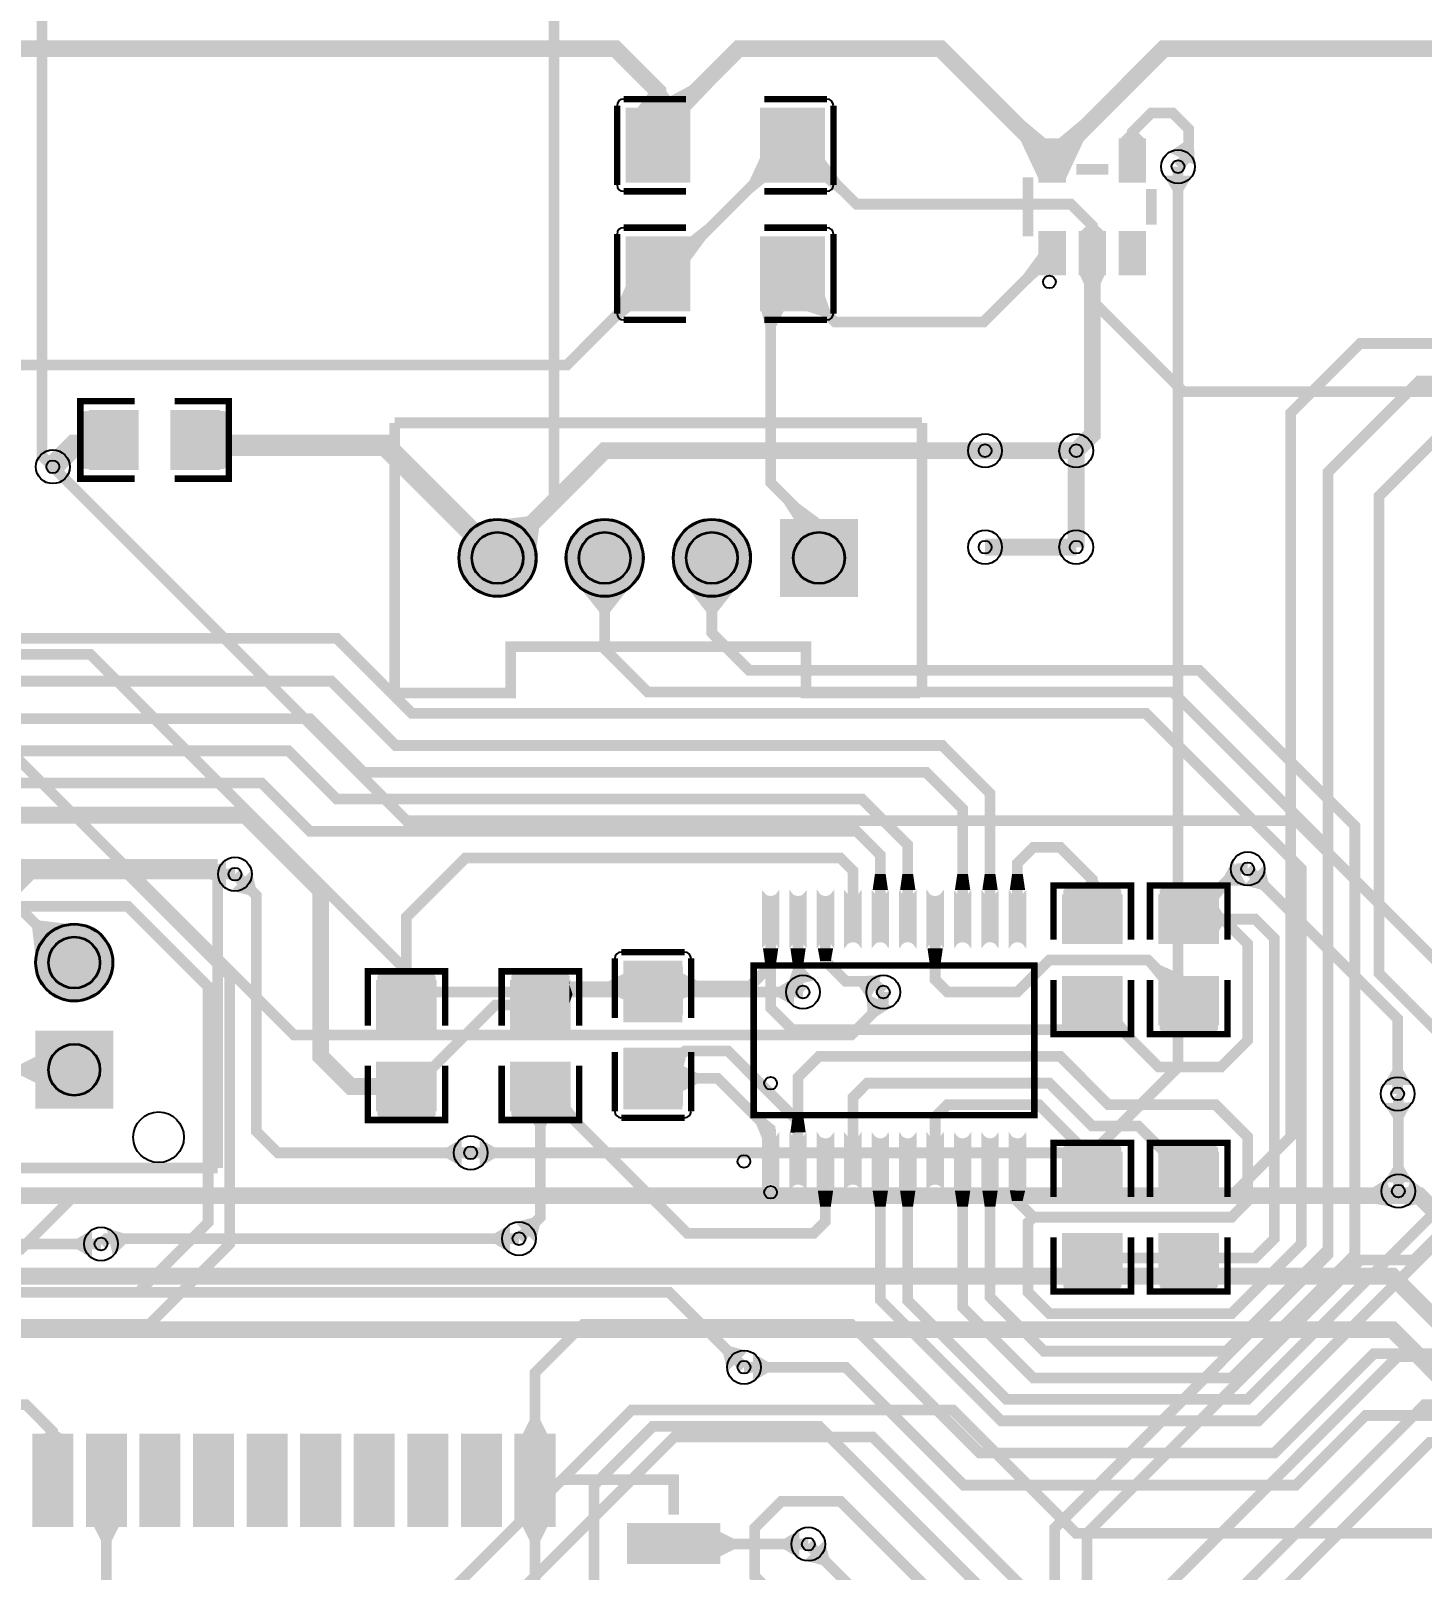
# Model space of a CAD drawing. Header units: millimetres. Extents: x -75 to 77, y -152 to 16.
# Drawn here: x 18.27 to 51.25, y -72.37 to -35.9 of the extents above; entities that cross this region are included whole.
import ezdxf

# ---------------------------------------------------------------- set-up
doc = ezdxf.new("R2010")
doc.units = ezdxf.units.MM
for name, color, linetype, true_color in [('BottomLayer', 7, 'Continuous', 0x0000ff), ('BottomSolderMaskLayer', 7, 'Continuous', 0xaa00ff), ('Document', 7, 'Continuous', 0xffffff), ('Hole', 7, 'Continuous', 0x222222), ('Inner1', 7, 'Continuous', 0x999966), ('Inner2', 7, 'Continuous', 0x008000), ('Multi-Layer', 7, 'Continuous', 0xc0c0c0), ('TopLayer', 7, 'Continuous', 0xff0000), ('TopPasteMaskLayer', 7, 'Continuous', 0x808080), ('TopSilkLayer', 7, 'Continuous', 0xffcc00), ('TopSolderMaskLayer', 7, 'Continuous', 0x800080)]:
    doc.layers.add(name, color=color, linetype=linetype, true_color=true_color)

msp = doc.modelspace()

# ---------------------------------------------------------------- hatches: boundary and pattern name
at = {"layer": 'BottomSolderMaskLayer'}
for points in [[(28.412, -48.387, 1), (30.262, -48.387, 1)], [(30.952, -48.387, 1), (32.802, -48.387, 1)], [(33.492, -48.387, 1), (35.342, -48.387, 1)], [(36.032, -47.462), (37.882, -47.462), (37.882, -49.312), (36.032, -49.312)], [(18.379, -57.976, 1), (20.229, -57.976, 1)], [(18.379, -61.441), (18.379, -59.59), (20.229, -59.59), (20.229, -61.441)]]:
    msp.add_hatch(color=256, dxfattribs=at).paths.add_polyline_path(points)
at = {"layer": 'Inner1'}
for points in [[(45.806, -39.327), (45.126, -39.327), (45.339, -39.687), (45.593, -39.687)], [(22.903, -56.22), (22.903, -55.54), (22.543, -55.753), (22.543, -56.007)], [(28.913, -62.824), (28.913, -62.144), (29.273, -62.357), (29.273, -62.611)], [(29.634, -64.856), (29.634, -64.176), (29.274, -64.389), (29.274, -64.643)], [(20.22, -64.928), (20.069, -64.265), (20.466, -64.389), (20.524, -64.643)], [(34.79, -67.656), (35.27, -67.175), (34.865, -67.071), (34.686, -67.25)]]:
    msp.add_hatch(color=256, dxfattribs=at).paths.add_polyline_path(points)
at = {"layer": 'Inner2'}
for points in [[(30.213, -48.593), (29.131, -47.511), (30.155, -47.389), (30.335, -47.569)], [(47.026, -56.143), (47.507, -55.662), (47.61, -56.067), (47.431, -56.246)], [(19.51, -57.099), (18.428, -58.181), (18.306, -57.157), (18.486, -56.978)], [(36.365, -59.014), (36.365, -58.334), (36.005, -58.547), (36.005, -58.801)], [(38.69, -59.015), (38.083, -58.71), (38.105, -59.124), (38.345, -59.244)], [(51.013, -60.876), (50.333, -60.876), (50.546, -60.516), (50.8, -60.516)], [(51.019, -61.288), (50.339, -61.308), (50.563, -61.661), (50.817, -61.654)], [(50.549, -63.764), (50.417, -63.097), (50.09, -63.3), (50.169, -63.7)], [(51.03, -63.179), (50.35, -63.179), (50.563, -62.819), (50.817, -62.819)], [(50.97, -63.104), (50.821, -63.768), (51.136, -63.7), (51.226, -63.3)], [(36.612, -72.145), (37.092, -71.664), (37.196, -72.069), (37.017, -72.249)]]:
    msp.add_hatch(color=256, dxfattribs=at).paths.add_polyline_path(points)
at = {"layer": 'Multi-Layer'}
for points in [[(28.437, -48.387, 1), (30.237, -48.387, 1)], [(30.977, -48.387, 1), (32.777, -48.387, 1)], [(33.517, -48.387, 1), (35.317, -48.387, 1)], [(36.057, -47.487), (37.857, -47.487), (37.857, -49.287), (36.057, -49.287)], [(18.404, -57.976, 1), (20.204, -57.976, 1)], [(18.404, -61.416), (18.404, -59.616), (20.204, -59.616), (20.204, -61.416)]]:
    msp.add_hatch(color=256, dxfattribs=at).paths.add_polyline_path(points)
at = {"layer": 'TopLayer'}
for points in [[(32.886, -37.744), (33.885, -37.797), (34.432, -37.225), (33.895, -37.197)], [(33.642, -37.744), (32.642, -37.744), (32.942, -37.333), (33.342, -37.333)], [(33.885, -39.472), (33.885, -37.744), (32.4, -37.744), (32.4, -39.472)], [(35.585, -39.472), (35.585, -37.744), (37.07, -37.744), (37.07, -39.472)], [(42.184, -39.454), (42.353, -38.469), (41.821, -38.023), (41.738, -38.505)], [(42.615, -38.469), (42.784, -39.454), (43.23, -38.505), (43.147, -38.023)], [(44.084, -38.469), (44.684, -38.469), (44.511, -38.293), (44.257, -38.293)], [(42.184, -38.469), (42.784, -38.469), (42.784, -39.469), (42.184, -39.469)], [(44.084, -38.469), (44.684, -38.469), (44.684, -39.469), (44.084, -39.469)], [(45.255, -38.776), (45.864, -39.079), (45.847, -38.668), (45.593, -38.542)], [(35.705, -39.472), (35.585, -38.849), (35.312, -39.444), (35.37, -39.745)], [(37.07, -38.911), (37.07, -39.472), (37.451, -39.789), (37.451, -39.43)], [(33.885, -42.52), (33.885, -40.792), (32.4, -40.792), (32.4, -42.52)], [(33.885, -41.368), (33.885, -40.792), (34.266, -40.49), (34.266, -40.849)], [(35.585, -42.52), (35.585, -40.792), (37.07, -40.792), (37.07, -42.52)], [(42.184, -40.669), (42.784, -40.669), (42.784, -41.669), (42.184, -41.669)], [(43.134, -40.669), (43.734, -40.669), (43.561, -40.513), (43.307, -40.513)], [(43.134, -40.669), (43.734, -40.669), (43.734, -41.669), (43.134, -41.669)], [(44.084, -40.669), (44.684, -40.669), (44.684, -41.669), (44.084, -41.669)], [(42.184, -41.669), (42.184, -41.151), (41.803, -41.67), (41.803, -42.029)], [(32.52, -42.52), (32.4, -41.897), (32.126, -42.492), (32.184, -42.793)], [(43.734, -41.669), (43.134, -41.669), (43.307, -42.05), (43.561, -42.05)], [(37.07, -42.098), (36.595, -42.52), (37.015, -42.656), (37.206, -42.487)], [(36.132, -42.52), (35.585, -42.52), (35.687, -42.901), (35.941, -42.901)], [(20.809, -44.905), (20.809, -46.282), (19.677, -46.282), (19.677, -44.905)], [(21.609, -44.905), (21.609, -46.282), (22.742, -46.282), (22.742, -44.905)], [(36.375, -47.487), (37.01, -47.487), (36.491, -47.106), (36.131, -47.106)], [(32.642, -48.861), (31.112, -48.861), (31.75, -49.671), (32.004, -49.671)], [(35.182, -48.861), (33.652, -48.861), (34.29, -49.671), (34.544, -49.671)], [(23.023, -56.27), (23.503, -55.789), (23.607, -56.194), (23.428, -56.373)], [(47.107, -56.153), (46.763, -55.566), (46.558, -55.928), (46.691, -56.155)], [(38.592, -56.257), (38.228, -56.257), (38.283, -55.876), (38.537, -55.876)], [(39.242, -56.257), (38.878, -56.257), (38.933, -55.876), (39.187, -55.876)], [(40.542, -56.257), (40.178, -56.257), (40.234, -55.876), (40.488, -55.876)], [(41.192, -56.257), (40.828, -56.257), (40.884, -55.876), (41.138, -55.876)], [(41.842, -56.257), (41.478, -56.257), (41.533, -55.876), (41.787, -55.876)], [(43.117, -56.38), (43.752, -56.38), (43.561, -56.007), (43.307, -56.007)], [(45.785, -56.38), (46.409, -56.498), (46.683, -56.163), (46.381, -56.105)], [(35.992, -56.257, -0.785398), (35.628, -56.257), (35.628, -57.635, -0.785398), (35.992, -57.635)], [(36.642, -56.257, -0.785398), (36.278, -56.257), (36.278, -57.635, -0.785398), (36.642, -57.635)], [(37.292, -56.257, -0.785398), (36.928, -56.257), (36.928, -57.635, -0.785398), (37.292, -57.635)], [(37.942, -56.257, -0.785398), (37.578, -56.257), (37.578, -57.635, -0.785398), (37.942, -57.635)], [(38.592, -56.257, -0.785398), (38.228, -56.257), (38.228, -57.635, -0.785398), (38.592, -57.635)], [(39.242, -56.257, -0.785398), (38.878, -56.257), (38.878, -57.635, -0.785398), (39.242, -57.635)], [(39.892, -56.257, -0.785398), (39.528, -56.257), (39.528, -57.635, -0.785398), (39.892, -57.635)], [(40.542, -56.257, -0.785398), (40.178, -56.257), (40.178, -57.635, -0.785398), (40.542, -57.635)], [(41.192, -56.257, -0.785398), (40.828, -56.257), (40.828, -57.635, -0.785398), (41.192, -57.635)], [(41.842, -56.257, -0.785398), (41.478, -56.257), (41.478, -57.635, -0.785398), (41.842, -57.635)], [(42.746, -57.512), (44.123, -57.512), (44.123, -56.38), (42.746, -56.38)], [(46.409, -57.512), (45.032, -57.512), (45.032, -56.38), (46.409, -56.38)], [(46.409, -57.264), (46.409, -56.629), (46.533, -56.82), (46.533, -57.074)], [(32.345, -59.365), (33.695, -59.365), (33.695, -57.955), (32.345, -57.955)], [(35.992, -57.636), (35.628, -57.635), (35.682, -58.016), (35.936, -58.016)], [(35.992, -57.636), (35.628, -57.635), (35.682, -58.016), (35.936, -58.016)], [(36.642, -57.635), (36.278, -57.635), (36.333, -58.016), (36.587, -58.016)], [(37.292, -57.635), (36.928, -57.635), (36.983, -57.938), (37.237, -57.938)], [(39.892, -57.635), (39.528, -57.635), (39.583, -58.016), (39.837, -58.016)], [(32.345, -58.23), (32.345, -58.865), (31.964, -58.674), (31.964, -58.42)], [(33.695, -58.852), (33.695, -58.217), (34.076, -58.407), (34.076, -58.661)], [(36.866, -58.399), (36.2, -58.537), (36.333, -58.142), (36.587, -58.089)], [(38.444, -58.276), (38.141, -58.885), (37.907, -58.547), (38.033, -58.293)], [(42.746, -58.312), (44.123, -58.312), (44.123, -59.445), (42.746, -59.445)], [(45.032, -58.431), (45.655, -58.312), (45.059, -58.038), (44.757, -58.095)], [(46.409, -58.312), (45.032, -58.312), (45.032, -59.445), (46.409, -59.445)], [(26.49, -59.544), (27.867, -59.544), (27.867, -58.412), (26.49, -58.412)], [(31.042, -59.544), (29.665, -59.544), (29.665, -58.412), (31.042, -58.412)], [(31.042, -58.412), (31.042, -58.506), (31.025, -58.457), (31.042, -58.412)], [(31.115, -58.727), (31.042, -58.938), (31.042, -58.506), (31.115, -58.727)], [(42.746, -59.445), (43.362, -59.445), (43.106, -59.563), (42.836, -59.473)], [(44.123, -59.323), (43.499, -59.445), (44.094, -59.717), (44.395, -59.659)], [(32.345, -60.015), (33.695, -60.015), (33.695, -61.425), (32.345, -61.425)], [(33.623, -60.015), (33.695, -60.646), (33.8, -60.232), (33.692, -59.981)], [(18.404, -60.833), (18.404, -60.198), (18.023, -60.389), (18.023, -60.643)], [(26.49, -60.344), (27.867, -60.344), (27.867, -61.477), (26.49, -61.477)], [(31.042, -60.344), (29.665, -60.344), (29.665, -61.477), (31.042, -61.477)], [(33.695, -60.403), (33.695, -61.038), (34.076, -60.847), (34.076, -60.593)], [(30.036, -61.477), (30.671, -61.477), (30.48, -61.858), (30.226, -61.858)], [(31.042, -61.358), (30.418, -61.477), (31.014, -61.751), (31.316, -61.693)], [(35.628, -62.194), (35.934, -61.866), (35.645, -61.628), (35.469, -61.81)], [(36.642, -61.999), (36.278, -61.999), (36.332, -61.618), (36.586, -61.618)], [(35.992, -61.999, -0.785398), (35.628, -61.999), (35.628, -63.377, -0.785398), (35.992, -63.377)], [(36.642, -61.992), (36.278, -62.006), (36.322, -61.727), (36.576, -61.717)], [(36.642, -61.999, -0.785398), (36.278, -61.999), (36.278, -63.377, -0.785398), (36.642, -63.377)], [(37.292, -61.999, -0.785398), (36.928, -61.999), (36.928, -63.377, -0.785398), (37.292, -63.377)], [(37.942, -61.999, -0.785398), (37.578, -61.999), (37.578, -63.377, -0.785398), (37.942, -63.377)], [(38.592, -61.999, -0.785398), (38.228, -61.999), (38.228, -63.377, -0.785398), (38.592, -63.377)], [(39.242, -61.999, -0.785398), (38.878, -61.999), (38.878, -63.377, -0.785398), (39.242, -63.377)], [(39.892, -61.999, -0.785398), (39.528, -61.999), (39.528, -63.377, -0.785398), (39.892, -63.377)], [(40.542, -61.999, -0.785398), (40.178, -61.999), (40.178, -63.377, -0.785398), (40.542, -63.377)], [(41.192, -61.999, -0.785398), (40.828, -61.999), (40.828, -63.377, -0.785398), (41.192, -63.377)], [(41.842, -61.999, -0.785398), (41.478, -61.999), (41.478, -63.377, -0.785398), (41.842, -63.377)], [(28.491, -62.824), (28.491, -62.144), (28.131, -62.357), (28.131, -62.611)], [(44.123, -63.608), (42.746, -63.608), (42.746, -62.476), (44.123, -62.476)], [(46.409, -63.608), (45.032, -63.608), (45.032, -62.476), (46.409, -62.476)], [(37.292, -63.377), (36.928, -63.377), (36.983, -63.758), (37.237, -63.758)], [(38.592, -63.377), (38.228, -63.377), (38.283, -63.758), (38.537, -63.758)], [(39.242, -63.377), (38.878, -63.377), (38.933, -63.758), (39.187, -63.758)], [(40.542, -63.377), (40.178, -63.377), (40.234, -63.758), (40.488, -63.758)], [(41.192, -63.377), (40.828, -63.377), (40.884, -63.758), (41.138, -63.758)], [(41.842, -63.38), (41.478, -63.374), (41.529, -63.625), (41.783, -63.629)], [(29.754, -64.127), (30.234, -64.608), (30.338, -64.202), (30.159, -64.023)], [(19.728, -64.983), (19.728, -64.303), (19.368, -64.516), (19.368, -64.77)], [(44.123, -64.408), (42.746, -64.408), (42.746, -65.541), (44.123, -65.541)], [(46.409, -64.408), (45.032, -64.408), (45.032, -65.541), (46.409, -65.541)], [(35.39, -67.904), (35.39, -67.224), (35.75, -67.437), (35.75, -67.691)], [(29.909, -69.196), (30.544, -69.196), (30.353, -68.815), (30.099, -68.815)], [(18.321, -71.296), (18.321, -69.196), (19.271, -69.196), (19.271, -71.296)], [(18.479, -69.196), (19.114, -69.196), (18.923, -69.088), (18.669, -69.088)], [(19.591, -71.296), (19.591, -69.196), (20.541, -69.196), (20.541, -71.296)], [(20.861, -71.296), (20.861, -69.196), (21.811, -69.196), (21.811, -71.296)], [(22.131, -71.296), (22.131, -69.196), (23.081, -69.196), (23.081, -71.296)], [(23.401, -71.296), (23.401, -69.196), (24.351, -69.196), (24.351, -71.296)], [(24.671, -71.296), (24.671, -69.196), (25.621, -69.196), (25.621, -71.296)], [(25.941, -71.296), (25.941, -69.196), (26.891, -69.196), (26.891, -71.296)], [(27.211, -71.296), (27.211, -69.196), (28.161, -69.196), (28.161, -71.296)], [(28.481, -71.296), (28.481, -69.196), (29.431, -69.196), (29.431, -71.296)], [(29.751, -71.296), (29.751, -69.196), (30.701, -69.196), (30.701, -71.296)], [(20.384, -71.296), (19.749, -71.296), (19.939, -71.677), (20.193, -71.677)], [(30.544, -71.296), (29.909, -71.296), (30.099, -71.677), (30.353, -71.677)], [(32.461, -72.216), (32.461, -71.266), (34.561, -71.266), (34.561, -72.216)], [(34.561, -71.438), (34.561, -72.073), (34.942, -71.882), (34.942, -71.628)], [(36.492, -72.095), (36.492, -71.415), (36.132, -71.628), (36.132, -71.882)]]:
    msp.add_hatch(color=256, dxfattribs=at).paths.add_polyline_path(points)
at = {"layer": 'TopPasteMaskLayer'}
for points in [[(33.885, -39.372), (33.885, -39.002), (33.785, -38.902), (33.48, -38.902), (33.38, -38.802), (33.38, -38.414), (33.48, -38.314), (33.785, -38.314), (33.885, -38.214), (33.885, -37.844), (33.785, -37.744), (32.5, -37.744), (32.4, -37.844), (32.4, -39.372), (32.5, -39.472), (33.785, -39.472)], [(35.585, -39.372), (35.585, -39.002), (35.685, -38.902), (35.989, -38.902), (36.089, -38.802), (36.089, -38.414), (35.989, -38.314), (35.685, -38.314), (35.585, -38.214), (35.585, -37.844), (35.685, -37.744), (36.97, -37.744), (37.07, -37.844), (37.07, -39.372), (36.97, -39.472), (35.685, -39.472)], [(42.184, -38.469), (42.784, -38.469), (42.784, -39.469), (42.184, -39.469)], [(44.084, -38.469), (44.684, -38.469), (44.684, -39.469), (44.084, -39.469)], [(33.885, -42.42), (33.885, -42.05), (33.785, -41.95), (33.48, -41.95), (33.38, -41.85), (33.38, -41.462), (33.48, -41.362), (33.785, -41.362), (33.885, -41.262), (33.885, -40.892), (33.785, -40.792), (32.5, -40.792), (32.4, -40.892), (32.4, -42.42), (32.5, -42.52), (33.785, -42.52)], [(35.585, -42.42), (35.585, -42.05), (35.685, -41.95), (35.989, -41.95), (36.089, -41.85), (36.089, -41.462), (35.989, -41.362), (35.685, -41.362), (35.585, -41.262), (35.585, -40.892), (35.685, -40.792), (36.97, -40.792), (37.07, -40.892), (37.07, -42.42), (36.97, -42.52), (35.685, -42.52)], [(42.184, -40.669), (42.784, -40.669), (42.784, -41.669), (42.184, -41.669)], [(43.134, -40.669), (43.734, -40.669), (43.734, -41.669), (43.134, -41.669)], [(44.084, -40.669), (44.684, -40.669), (44.684, -41.669), (44.084, -41.669)], [(20.759, -44.953), (20.759, -45.373), (20.314, -45.373), (20.314, -45.823), (20.754, -45.823), (20.759, -46.233), (20.709, -46.283), (19.559, -46.283), (19.509, -46.233), (19.509, -44.953), (19.559, -44.903), (20.709, -44.903)], [(22.909, -44.953), (22.909, -46.233), (22.859, -46.283), (21.709, -46.283), (21.659, -46.233), (21.654, -45.823), (22.104, -45.823), (22.104, -45.373), (21.664, -45.373), (21.659, -44.953), (21.709, -44.903), (22.859, -44.903)], [(35.992, -56.257, -0.785398), (35.628, -56.257), (35.628, -57.635, -0.785398), (35.992, -57.635)], [(36.642, -56.257, -0.785398), (36.278, -56.257), (36.278, -57.635, -0.785398), (36.642, -57.635)], [(37.292, -56.257, -0.785398), (36.928, -56.257), (36.928, -57.635, -0.785398), (37.292, -57.635)], [(37.942, -56.257, -0.785398), (37.578, -56.257), (37.578, -57.635, -0.785398), (37.942, -57.635)], [(38.592, -56.257, -0.785398), (38.228, -56.257), (38.228, -57.635, -0.785398), (38.592, -57.635)], [(39.242, -56.257, -0.785398), (38.878, -56.257), (38.878, -57.635, -0.785398), (39.242, -57.635)], [(39.892, -56.257, -0.785398), (39.528, -56.257), (39.528, -57.635, -0.785398), (39.892, -57.635)], [(40.542, -56.257, -0.785398), (40.178, -56.257), (40.178, -57.635, -0.785398), (40.542, -57.635)], [(41.192, -56.257, -0.785398), (40.828, -56.257), (40.828, -57.635, -0.785398), (41.192, -57.635)], [(41.842, -56.257, -0.785398), (41.478, -56.257), (41.478, -57.635, -0.785398), (41.842, -57.635)], [(42.794, -56.212), (44.074, -56.212), (44.124, -56.262), (44.124, -57.412), (44.074, -57.462), (43.664, -57.467), (43.664, -57.017), (43.214, -57.017), (43.214, -57.457), (42.794, -57.462), (42.744, -57.412), (42.744, -56.262)], [(46.36, -57.462), (45.94, -57.462), (45.94, -57.017), (45.49, -57.017), (45.49, -57.457), (45.08, -57.462), (45.03, -57.412), (45.03, -56.262), (45.08, -56.212), (46.36, -56.212), (46.41, -56.262), (46.41, -57.412)], [(26.538, -58.244), (27.818, -58.244), (27.868, -58.294), (27.868, -59.444), (27.818, -59.494), (27.408, -59.499), (27.408, -59.049), (26.958, -59.049), (26.958, -59.489), (26.538, -59.494), (26.488, -59.444), (26.488, -58.294)], [(30.993, -59.494), (30.573, -59.494), (30.573, -59.049), (30.123, -59.049), (30.123, -59.489), (29.713, -59.494), (29.663, -59.444), (29.663, -58.294), (29.713, -58.244), (30.993, -58.244), (31.043, -58.294), (31.043, -59.444)], [(32.4, -58.015), (33.68, -58.015), (33.73, -58.065), (33.73, -59.215), (33.68, -59.265), (33.27, -59.27), (33.27, -58.82), (32.82, -58.82), (32.82, -59.26), (32.4, -59.265), (32.35, -59.215), (32.35, -58.065)], [(46.36, -59.612), (45.08, -59.612), (45.03, -59.562), (45.03, -58.412), (45.08, -58.362), (45.49, -58.357), (45.49, -58.807), (45.94, -58.807), (45.94, -58.367), (46.36, -58.362), (46.41, -58.412), (46.41, -59.562)], [(42.794, -58.362), (43.214, -58.362), (43.214, -58.807), (43.664, -58.807), (43.664, -58.367), (44.074, -58.362), (44.124, -58.412), (44.124, -59.562), (44.074, -59.612), (42.794, -59.612), (42.744, -59.562), (42.744, -58.412)], [(32.4, -60.165), (32.82, -60.165), (32.82, -60.61), (33.27, -60.61), (33.27, -60.17), (33.68, -60.165), (33.73, -60.215), (33.73, -61.365), (33.68, -61.415), (32.4, -61.415), (32.35, -61.365), (32.35, -60.215)], [(26.538, -60.394), (26.958, -60.394), (26.958, -60.839), (27.408, -60.839), (27.408, -60.399), (27.818, -60.394), (27.868, -60.444), (27.868, -61.594), (27.818, -61.644), (26.538, -61.644), (26.488, -61.594), (26.488, -60.444)], [(30.993, -61.644), (29.713, -61.644), (29.663, -61.594), (29.663, -60.444), (29.713, -60.394), (30.123, -60.389), (30.123, -60.839), (30.573, -60.839), (30.573, -60.399), (30.993, -60.394), (31.043, -60.444), (31.043, -61.594)], [(35.992, -61.999, -0.785398), (35.628, -61.999), (35.628, -63.377, -0.785398), (35.992, -63.377)], [(36.642, -61.999, -0.785398), (36.278, -61.999), (36.278, -63.377, -0.785398), (36.642, -63.377)], [(37.292, -61.999, -0.785398), (36.928, -61.999), (36.928, -63.377, -0.785398), (37.292, -63.377)], [(37.942, -61.999, -0.785398), (37.578, -61.999), (37.578, -63.377, -0.785398), (37.942, -63.377)], [(38.592, -61.999, -0.785398), (38.228, -61.999), (38.228, -63.377, -0.785398), (38.592, -63.377)], [(39.242, -61.999, -0.785398), (38.878, -61.999), (38.878, -63.377, -0.785398), (39.242, -63.377)], [(39.892, -61.999, -0.785398), (39.528, -61.999), (39.528, -63.377, -0.785398), (39.892, -63.377)], [(40.542, -61.999, -0.785398), (40.178, -61.999), (40.178, -63.377, -0.785398), (40.542, -63.377)], [(41.192, -61.999, -0.785398), (40.828, -61.999), (40.828, -63.377, -0.785398), (41.192, -63.377)], [(41.842, -61.999, -0.785398), (41.478, -61.999), (41.478, -63.377, -0.785398), (41.842, -63.377)], [(44.074, -63.558), (43.654, -63.558), (43.654, -63.113), (43.204, -63.113), (43.204, -63.553), (42.794, -63.558), (42.744, -63.508), (42.744, -62.358), (42.794, -62.308), (44.074, -62.308), (44.124, -62.358), (44.124, -63.508)], [(46.36, -63.558), (45.94, -63.558), (45.94, -63.113), (45.49, -63.113), (45.49, -63.553), (45.08, -63.558), (45.03, -63.508), (45.03, -62.358), (45.08, -62.308), (46.36, -62.308), (46.41, -62.358), (46.41, -63.508)], [(44.074, -65.708), (42.794, -65.708), (42.744, -65.658), (42.744, -64.508), (42.794, -64.458), (43.204, -64.453), (43.204, -64.903), (43.654, -64.903), (43.654, -64.463), (44.074, -64.458), (44.124, -64.508), (44.124, -65.658)], [(46.36, -65.708), (45.08, -65.708), (45.03, -65.658), (45.03, -64.508), (45.08, -64.458), (45.49, -64.453), (45.49, -64.903), (45.94, -64.903), (45.94, -64.463), (46.36, -64.458), (46.41, -64.508), (46.41, -65.658)], [(18.321, -71.296), (18.321, -69.196), (19.271, -69.196), (19.271, -71.296)], [(19.591, -71.296), (19.591, -69.196), (20.541, -69.196), (20.541, -71.296)], [(20.861, -71.296), (20.861, -69.196), (21.811, -69.196), (21.811, -71.296)], [(22.131, -71.296), (22.131, -69.196), (23.081, -69.196), (23.081, -71.296)], [(23.401, -71.296), (23.401, -69.196), (24.351, -69.196), (24.351, -71.296)], [(24.671, -71.296), (24.671, -69.196), (25.621, -69.196), (25.621, -71.296)], [(25.941, -71.296), (25.941, -69.196), (26.891, -69.196), (26.891, -71.296)], [(27.211, -71.296), (27.211, -69.196), (28.161, -69.196), (28.161, -71.296)], [(28.481, -71.296), (28.481, -69.196), (29.431, -69.196), (29.431, -71.296)], [(29.751, -71.296), (29.751, -69.196), (30.701, -69.196), (30.701, -71.296)], [(32.461, -72.216), (32.461, -71.266), (34.561, -71.266), (34.561, -72.216)]]:
    msp.add_hatch(color=256, dxfattribs=at).paths.add_polyline_path(points)
at = {"layer": 'TopSolderMaskLayer'}
for points in [[(33.91, -39.497), (33.91, -37.719), (32.374, -37.719), (32.374, -39.497)], [(35.559, -39.497), (35.559, -37.719), (37.095, -37.719), (37.095, -39.497)], [(42.159, -38.444), (42.809, -38.444), (42.809, -39.494), (42.159, -39.494)], [(44.059, -38.444), (44.709, -38.444), (44.709, -39.494), (44.059, -39.494)], [(33.91, -42.545), (33.91, -40.767), (32.374, -40.767), (32.374, -42.545)], [(35.559, -42.545), (35.559, -40.767), (37.095, -40.767), (37.095, -42.545)], [(42.159, -40.644), (42.809, -40.644), (42.809, -41.694), (42.159, -41.694)], [(43.109, -40.644), (43.759, -40.644), (43.759, -41.694), (43.109, -41.694)], [(44.059, -40.644), (44.709, -40.644), (44.709, -41.694), (44.059, -41.694)], [(20.834, -44.879), (20.834, -46.307), (19.651, -46.307), (19.651, -44.879)], [(21.584, -44.879), (21.584, -46.307), (22.767, -46.307), (22.767, -44.879)], [(28.412, -48.387, 1), (30.262, -48.387, 1)], [(30.952, -48.387, 1), (32.802, -48.387, 1)], [(33.492, -48.387, 1), (35.342, -48.387, 1)], [(36.032, -47.462), (37.882, -47.462), (37.882, -49.312), (36.032, -49.312)], [(36.017, -56.237, -0.785398), (35.603, -56.237), (35.603, -57.655, -0.785398), (36.017, -57.655)], [(36.667, -56.237, -0.785398), (36.253, -56.237), (36.253, -57.655, -0.785398), (36.667, -57.655)], [(37.317, -56.237, -0.785398), (36.903, -56.237), (36.903, -57.655, -0.785398), (37.317, -57.655)], [(37.967, -56.237, -0.785398), (37.553, -56.237), (37.553, -57.655, -0.785398), (37.967, -57.655)], [(38.618, -56.237, -0.785398), (38.203, -56.237), (38.203, -57.655, -0.785398), (38.618, -57.655)], [(39.268, -56.237, -0.785398), (38.853, -56.237), (38.853, -57.655, -0.785398), (39.268, -57.655)], [(39.918, -56.237, -0.785398), (39.503, -56.237), (39.503, -57.655, -0.785398), (39.918, -57.655)], [(40.568, -56.237, -0.785398), (40.153, -56.237), (40.153, -57.655, -0.785398), (40.568, -57.655)], [(41.218, -56.237, -0.785398), (40.803, -56.237), (40.803, -57.655, -0.785398), (41.218, -57.655)], [(41.868, -56.237, -0.785398), (41.453, -56.237), (41.453, -57.655, -0.785398), (41.868, -57.655)], [(42.715, -57.533), (44.153, -57.533), (44.153, -56.359), (42.715, -56.359)], [(46.439, -57.533), (45.001, -57.533), (45.001, -56.359), (46.439, -56.359)], [(18.379, -57.976, 1), (20.229, -57.976, 1)], [(32.321, -59.392), (33.719, -59.392), (33.719, -57.929), (32.321, -57.929)], [(42.715, -58.291), (44.153, -58.291), (44.153, -59.466), (42.715, -59.466)], [(46.439, -58.291), (45.001, -58.291), (45.001, -59.466), (46.439, -59.466)], [(26.459, -59.565), (27.897, -59.565), (27.897, -58.391), (26.459, -58.391)], [(31.072, -59.565), (29.634, -59.565), (29.634, -58.391), (31.072, -58.391)], [(18.379, -61.441), (18.379, -59.59), (20.229, -59.59), (20.229, -61.441)], [(32.321, -59.989), (33.719, -59.989), (33.719, -61.452), (32.321, -61.452)], [(26.459, -60.323), (27.897, -60.323), (27.897, -61.498), (26.459, -61.498)], [(31.072, -60.323), (29.634, -60.323), (29.634, -61.498), (31.072, -61.498)], [(36.017, -61.979, -0.785398), (35.603, -61.979), (35.603, -63.397, -0.785398), (36.017, -63.397)], [(36.667, -61.979, -0.785398), (36.253, -61.979), (36.253, -63.397, -0.785398), (36.667, -63.397)], [(37.317, -61.979, -0.785398), (36.903, -61.979), (36.903, -63.397, -0.785398), (37.317, -63.397)], [(37.967, -61.979, -0.785398), (37.553, -61.979), (37.553, -63.397, -0.785398), (37.967, -63.397)], [(38.618, -61.979, -0.785398), (38.203, -61.979), (38.203, -63.397, -0.785398), (38.618, -63.397)], [(39.268, -61.979, -0.785398), (38.853, -61.979), (38.853, -63.397, -0.785398), (39.268, -63.397)], [(39.918, -61.979, -0.785398), (39.503, -61.979), (39.503, -63.397, -0.785398), (39.918, -63.397)], [(40.568, -61.979, -0.785398), (40.153, -61.979), (40.153, -63.397, -0.785398), (40.568, -63.397)], [(41.218, -61.979, -0.785398), (40.803, -61.979), (40.803, -63.397, -0.785398), (41.218, -63.397)], [(41.868, -61.979, -0.785398), (41.453, -61.979), (41.453, -63.397, -0.785398), (41.868, -63.397)], [(44.153, -63.629), (42.715, -63.629), (42.715, -62.455), (44.153, -62.455)], [(46.439, -63.629), (45.001, -63.629), (45.001, -62.455), (46.439, -62.455)], [(44.153, -64.387), (42.715, -64.387), (42.715, -65.562), (44.153, -65.562)], [(46.439, -64.387), (45.001, -64.387), (45.001, -65.562), (46.439, -65.562)], [(18.309, -71.352), (18.309, -69.14), (19.282, -69.14), (19.282, -71.352)], [(19.579, -71.352), (19.579, -69.14), (20.552, -69.14), (20.552, -71.352)], [(20.849, -71.352), (20.849, -69.14), (21.822, -69.14), (21.822, -71.352)], [(22.119, -71.352), (22.119, -69.14), (23.092, -69.14), (23.092, -71.352)], [(23.389, -71.352), (23.389, -69.14), (24.362, -69.14), (24.362, -71.352)], [(24.659, -71.352), (24.659, -69.14), (25.632, -69.14), (25.632, -71.352)], [(25.929, -71.352), (25.929, -69.14), (26.902, -69.14), (26.902, -71.352)], [(27.199, -71.352), (27.199, -69.14), (28.172, -69.14), (28.172, -71.352)], [(28.469, -71.352), (28.469, -69.14), (29.442, -69.14), (29.442, -71.352)], [(29.739, -71.352), (29.739, -69.14), (30.712, -69.14), (30.712, -71.352)], [(32.405, -72.227), (32.405, -71.254), (34.617, -71.254), (34.617, -72.227)]]:
    msp.add_hatch(color=256, dxfattribs=at).paths.add_polyline_path(points)

# ---------------------------------------------------------------- linework, layer by layer
at = {"layer": 'BottomLayer', "const_width": 0.4}
for points in [[(40.894, -45.847), (31.877, -45.847), (29.337, -48.387)], [(40.894, -45.847), (43.053, -45.847)], [(43.053, -48.133), (43.053, -45.847)], [(40.894, -48.133), (43.053, -48.133)]]:
    msp.add_lwpolyline(points, dxfattribs=at)
at = {"layer": 'BottomSolderMaskLayer'}
for centre, radius in [((29.337, -48.387), 0.925), ((29.337, -48.387), 0.617), ((31.877, -48.387), 0.925), ((31.877, -48.387), 0.617), ((34.417, -48.387), 0.925), ((34.417, -48.387), 0.617), ((36.957, -48.387), 0.617), ((19.304, -57.976), 0.925), ((19.304, -57.976), 0.617), ((19.304, -60.516), 0.617)]:
    msp.add_circle(centre, radius, dxfattribs=at)
at = {"layer": 'Document'}
for centre in [(42.418, -41.847), (35.81, -63.417)]:
    msp.add_circle(centre, 0.15, dxfattribs=at)
at = {"layer": 'Hole'}
for centre in [(45.466, -39.116), (40.894, -45.847), (43.053, -45.847), (18.796, -46.228), (40.894, -48.133), (43.053, -48.133), (23.114, -55.88), (47.117, -55.753), (36.576, -58.674), (38.481, -58.674), (50.673, -61.087), (28.702, -62.484), (50.69, -63.39), (19.939, -64.643), (29.845, -64.516), (35.179, -67.564), (36.703, -71.755)]:
    msp.add_circle(centre, 0.152, dxfattribs=at)
at = {"layer": 'Inner1', "const_width": 0.254}
for points in [[(31.242, -79.121), (31.369, -78.994), (31.877, -78.994), (32.893, -80.01), (32.893, -84.201), (38.354, -89.662), (43.688, -89.662), (44.45, -88.9), (44.45, -73.533), (50.673, -67.31), (53.213, -67.31), (53.213, -57.912), (58.039, -53.086), (72.39, -53.086), (73.66, -51.816), (73.66, -44.196), (71.755, -42.291), (71.755, -23.368), (69.85, -21.463), (-25.527, -21.463), (-27.074, -19.916), (-27.074, -14.796)], [(31.242, -80.645), (30.861, -81.026), (30.861, -83.439), (37.719, -90.297), (44.196, -90.297), (45.212, -89.281), (45.212, -74.549), (51.308, -68.453), (53.721, -68.453), (55.245, -66.929), (55.245, -57.15), (57.785, -54.61), (72.517, -54.61), (74.422, -52.705), (74.422, -43.561), (72.517, -41.656), (72.517, -22.86), (70.231, -20.574), (-23.495, -20.574), (-24.534, -19.535), (-24.534, -14.796)], [(17.399, -81.915), (23.749, -88.265), (34.29, -88.265), (37.338, -91.313), (44.704, -91.313), (46.101, -89.916), (46.101, -74.676), (51.435, -69.342), (53.975, -69.342), (56.007, -67.31), (56.007, -57.531), (57.785, -55.753), (73.152, -55.753), (75.057, -53.848), (75.057, -43.053), (73.279, -41.275), (73.279, -22.606), (70.739, -20.066), (4.445, -20.066), (2.897, -18.518), (2.897, -14.732)], [(38.354, -82.677), (37.973, -82.296), (36.703, -82.296), (36.195, -82.804), (36.195, -83.947), (38.862, -86.614), (42.291, -86.614), (43.307, -85.598), (43.307, -71.501), (49.784, -65.024), (51.054, -65.024), (52.07, -64.008), (52.07, -60.071), (50.229, -58.23), (50.229, -46.927), (52.197, -44.958), (68.707, -44.958), (70.739, -42.926), (70.739, -26.162), (67.564, -22.987), (-42.799, -22.987)], [(37.338, -83.566), (39.624, -85.852), (41.529, -85.852), (42.545, -84.836), (42.545, -71.374), (49.022, -64.897), (49.022, -46.355), (51.181, -44.196), (68.453, -44.196), (70.104, -42.545), (70.104, -26.67), (67.31, -23.876), (-42.068, -23.876), (-42.672, -24.48), (-42.672, -25.908)], [(-7.874, -67.437), (-5.207, -64.77), (18.034, -64.77), (19.304, -63.5), (46.736, -63.5), (48.133, -62.103), (48.133, -44.958), (49.784, -43.307), (62.738, -43.307), (63.627, -42.418), (63.627, -35.817), (64.255, -35.179), (64.389, -35.179)], [(28.702, -62.484), (43.434, -62.484), (45.466, -60.452), (45.466, -39.116)], [(-8.89, -68.453), (-9.144, -68.199), (-9.144, -66.421), (-6.35, -63.627), (14.986, -63.627), (17.018, -61.595), (17.018, -57.15), (18.288, -55.88), (23.114, -55.88)], [(19.939, -64.643), (20.066, -64.516), (29.845, -64.516)], [(35.179, -67.564), (33.401, -65.786), (-3.556, -65.786), (-5.08, -67.31), (-5.08, -71.12), (-5.969, -72.009), (-11.557, -72.009), (-11.938, -71.628), (-11.938, -65.659), (-12.7, -64.897), (-20.955, -64.897), (-23.749, -67.691), (-29.337, -67.691)]]:
    msp.add_lwpolyline(points, dxfattribs=at)
at = {"layer": 'Inner2'}
for points, const_width in [([(7.978, -14.796), (8.042, -14.859), (9.144, -14.859), (10.414, -13.589), (10.414, -11.176), (9.144, -9.906), (2.667, -9.906), (1.016, -11.557), (1.016, -20.32), (4.953, -24.257), (15.494, -24.257), (18.542, -27.305), (18.542, -45.974), (18.796, -46.228)], 0.254), ([(28.321, -74.422), (33.528, -69.215), (38.227, -69.215), (44.323, -75.311), (68.58, -75.311), (72.771, -71.12), (72.771, -54.102), (71.628, -52.959), (69.469, -52.959), (68.453, -51.943), (68.453, -45.466), (72.644, -41.275), (72.644, -21.59), (70.739, -19.685), (43.434, -19.685), (41.633, -17.884), (41.633, -14.796)], 0.254), ([(36.068, -73.152), (35.433, -72.517), (35.433, -71.374), (36.068, -70.739), (37.465, -70.739), (44.069, -77.343), (68.961, -77.343), (74.676, -71.628), (74.676, -19.304), (73.406, -18.034), (69.469, -18.034), (68.453, -17.018), (68.453, -14.986)], 0.254), ([(36.703, -71.755), (43.307, -78.359), (69.342, -78.359), (75.565, -72.136), (75.565, -18.034), (74.549, -17.018), (71.501, -17.018), (70.993, -16.51), (70.993, -14.986)], 0.254), ([(29.337, -48.387), (30.676, -47.048), (30.676, -31.627)], 0.254), ([(18.796, -46.228), (18.796, -46.228), (27.178, -54.61), (48.26, -54.61), (53.213, -59.563), (53.213, -63.246), (57.15, -67.183), (66.675, -67.183), (68.199, -68.707), (68.199, -71.374), (67.183, -72.39), (53.34, -72.39), (52.451, -71.501), (43.053, -71.501), (40.132, -68.58), (32.512, -68.58), (26.416, -74.676), (19.177, -74.676), (19.05, -74.549), (19.05, -74.295)], 0.254), ([(36.576, -58.674), (27.686, -58.674), (19.685, -50.673), (-26.924, -50.673), (-28.575, -52.324)], 0.254), ([(38.481, -58.674), (38.481, -58.928), (37.719, -59.69), (24.511, -59.69), (17.399, -52.578), (-25.654, -52.578), (-26.416, -53.34)], 0.254), ([(19.304, -57.976), (15.939, -54.61), (-7.493, -54.61), (-10.668, -57.785), (-10.668, -57.976)], 0.254), ([(47.117, -55.753), (50.673, -59.309), (50.673, -61.087)], 0.254), ([(50.673, -61.087), (50.69, -61.104), (50.69, -63.5)], 0.254), ([(-25.273, -65.913), (-21.59, -65.913), (-20.447, -67.056), (-17.018, -67.056), (-13.462, -63.5), (51.181, -63.5), (55.753, -68.072), (65.913, -68.072), (67.31, -69.469), (67.31, -71.247), (66.802, -71.755), (58.674, -71.755), (57.404, -70.485), (54.356, -70.485), (50.546, -66.675), (4.826, -66.675), (4.191, -67.31), (4.191, -87.122), (3.048, -88.265), (-0.127, -88.265), (-1.397, -89.535), (-1.397, -93.218)], 0.4), ([(-3.937, -93.218), (-3.937, -88.519), (-2.032, -86.614), (-2.032, -68.072), (0.635, -65.405), (50.546, -65.405), (54.356, -69.215), (65.151, -69.215), (65.913, -69.977)], 0.4)]:
    msp.add_lwpolyline(points, dxfattribs=dict(at, const_width=const_width))
at = {"layer": 'Multi-Layer'}
for centre, radius in [((45.466, -39.116), 0.4), ((40.894, -45.847), 0.4), ((43.053, -45.847), 0.4), ((18.796, -46.228), 0.4), ((29.337, -48.387), 0.9), ((31.877, -48.387), 0.9), ((34.417, -48.387), 0.9), ((40.894, -48.133), 0.4), ((43.053, -48.133), 0.4), ((29.337, -48.387), 0.6), ((31.877, -48.387), 0.6), ((34.417, -48.387), 0.6), ((36.957, -48.387), 0.6), ((47.117, -55.753), 0.4), ((23.114, -55.88), 0.4), ((19.304, -57.976), 0.9), ((19.304, -57.976), 0.6), ((36.576, -58.674), 0.4), ((38.481, -58.674), 0.4), ((19.304, -60.516), 0.6), ((50.673, -61.087), 0.4), ((21.304, -62.116), 0.6), ((28.702, -62.484), 0.4), ((50.69, -63.39), 0.4), ((29.845, -64.516), 0.4), ((19.939, -64.643), 0.4), ((35.179, -67.564), 0.4), ((36.703, -71.755), 0.4)]:
    msp.add_circle(centre, radius, dxfattribs=at)
at = {"layer": 'TopLayer'}
for points, const_width in [([(10.734, -38.969), (13.38, -36.322), (32.131, -36.322), (33.142, -37.333), (33.142, -38.608)], 0.4), ([(42.484, -38.969), (39.838, -36.322), (35.052, -36.322), (33.142, -38.232), (33.142, -38.608)], 0.4), ([(42.484, -38.969), (45.131, -36.322), (58.166, -36.322), (59.495, -37.65), (59.495, -38.735)], 0.4), ([(45.466, -39.116), (45.72, -38.862), (45.72, -38.227), (45.339, -37.846), (44.831, -37.846), (44.384, -38.293), (44.384, -38.969)], 0.254), ([(36.327, -38.608), (33.279, -41.656), (33.142, -41.656)], 0.254), ([(43.434, -41.169), (43.434, -40.513), (42.926, -40.005), (37.846, -40.005), (36.449, -38.608), (36.327, -38.608)], 0.254), ([(42.037, -64.008), (41.91, -64.135), (41.91, -65.786), (42.418, -66.294), (46.736, -66.294), (48.387, -64.643), (48.387, -55.753), (44.704, -52.07), (27.305, -52.07), (25.527, -50.292), (12.827, -50.292), (11.684, -49.149), (11.684, -41.168)], 0.254), ([(33.142, -41.656), (30.983, -43.815), (12.954, -43.815), (11.684, -42.545), (11.684, -41.169)], 0.254), ([(42.484, -41.169), (40.854, -42.799), (37.338, -42.799), (36.327, -41.788), (36.327, -41.656)], 0.254), ([(43.053, -45.847), (43.434, -45.466), (43.434, -41.169)], 0.4), ([(59.495, -42.037), (57.082, -44.45), (45.593, -44.45), (43.434, -42.291), (43.434, -41.168)], 0.254), ([(36.327, -41.656), (35.814, -42.169), (35.814, -46.609), (36.957, -47.752), (36.957, -48.387)], 0.254), ([(18.796, -46.228), (19.304, -45.72), (20.37, -45.72)], 0.5), ([(22.302, -45.72), (26.67, -45.72), (29.337, -48.387)], 0.5), ([(-24.257, -48.387), (-24.257, -51.181), (-20.574, -54.864), (-3.683, -54.864), (-2.54, -53.721), (23.749, -53.721), (24.892, -54.864), (37.846, -54.864), (38.41, -55.428), (38.41, -56.947)], 0.254), ([(-21.717, -48.387), (-21.717, -51.054), (-18.669, -54.102), (-4.318, -54.102), (-3.175, -52.959), (24.384, -52.959), (25.527, -54.102), (37.973, -54.102), (39.06, -55.189), (39.06, -56.947)], 0.254), ([(0.254, -48.387), (0.254, -50.292), (2.159, -52.197), (24.892, -52.197), (26.162, -53.467), (39.497, -53.467), (40.361, -54.331), (40.361, -56.947)], 0.254), ([(2.794, -48.387), (2.794, -50.292), (3.81, -51.308), (25.4, -51.308), (26.924, -52.832), (39.878, -52.832), (41.011, -53.965), (41.011, -56.947)], 0.254), ([(31.877, -48.387), (31.877, -50.546), (32.893, -51.562), (45.339, -51.562), (49.022, -55.245), (49.022, -64.77), (46.609, -67.183), (42.291, -67.183), (41.011, -65.903), (41.011, -62.687)], 0.254), ([(34.417, -48.387), (34.417, -50.165), (35.306, -51.054), (45.974, -51.054), (49.657, -54.737), (49.657, -64.897), (46.736, -67.818), (42.037, -67.818), (40.361, -66.142), (40.361, -62.687)], 0.254), ([(61.214, -48.387), (61.214, -52.07), (60.452, -52.832), (57.15, -52.832), (55.753, -54.229), (55.753, -60.452), (47.371, -68.834), (41.275, -68.834), (38.41, -65.969), (38.41, -62.687)], 0.254), ([(58.674, -48.387), (58.674, -51.562), (58.039, -52.197), (56.896, -52.197), (55.118, -53.975), (55.118, -60.325), (47.117, -68.326), (41.402, -68.326), (39.06, -65.984), (39.06, -62.687)], 0.254), ([(27.178, -60.91), (25.858, -60.91), (25.146, -60.198), (25.146, -56.261), (23.368, -54.483), (-0.127, -54.483), (-1.651, -56.007)], 0.4), ([(27.178, -58.978), (27.178, -56.896), (28.575, -55.499), (37.465, -55.499), (37.76, -55.794), (37.76, -56.946)], 0.254), ([(43.434, -56.946), (43.434, -56.007), (42.672, -55.245), (42.037, -55.245), (41.66, -55.622), (41.66, -56.946)], 0.254), ([(10.109, -55.88), (20.574, -55.88), (22.987, -58.293), (22.987, -64.643), (21.082, -66.548), (13.716, -66.548), (12.319, -67.945), (12.319, -73.406), (12.954, -74.041)], 0.254), ([(23.114, -55.88), (23.622, -56.388), (23.622, -61.976), (24.13, -62.484), (28.702, -62.484)], 0.254), ([(45.72, -56.946), (46.913, -55.753), (47.117, -55.753)], 0.254), ([(7.823, -56.642), (20.574, -56.642), (22.479, -58.547), (22.479, -64.135), (20.828, -65.786), (13.589, -65.786), (11.684, -67.691), (11.684, -74.422), (12.192, -74.93)], 0.254), ([(33.02, -58.66), (33.02, -58.534), (35.321, -58.534), (35.809, -58.044), (35.809, -56.947)], 0.254), ([(43.434, -58.928), (43.434, -59.055), (42.926, -59.563), (36.322, -59.563), (35.809, -59.05), (35.809, -56.947)], 0.254), ([(36.46, -56.946), (36.46, -58.558), (36.576, -58.674)], 0.254), ([(37.11, -56.946), (37.11, -57.938), (37.592, -58.42), (38.227, -58.42), (38.481, -58.674)], 0.254), ([(45.72, -58.878), (44.754, -57.912), (42.418, -57.912), (41.656, -58.674), (40.005, -58.674), (39.71, -58.379), (39.71, -56.946)], 0.254), ([(43.434, -58.877), (45.009, -60.452), (46.482, -60.452), (47.117, -59.817), (47.117, -57.531), (46.533, -56.947), (45.72, -56.947)], 0.254), ([(45.72, -64.973), (45.72, -64.974), (47.294, -64.974), (47.752, -64.516), (47.752, -57.404), (47.295, -56.947), (45.72, -56.947)], 0.254), ([(33.02, -58.66), (32.907, -58.547), (31.115, -58.547), (30.684, -58.978), (30.353, -58.978)], 0.254), ([(27.178, -60.91), (27.382, -60.706), (27.559, -60.706), (29.286, -58.979), (30.353, -58.979)], 0.254), ([(36.46, -62.688), (36.449, -61.722), (34.798, -60.071), (33.782, -60.071), (33.133, -60.72), (33.02, -60.72)], 0.254), ([(41.661, -62.687), (41.656, -63.627), (42.037, -64.008), (46.736, -64.008), (47.117, -63.627), (47.117, -62.103), (46.355, -61.341), (43.815, -61.341), (42.672, -60.198), (36.957, -60.198), (36.459, -60.696), (36.459, -62.687)], 0.254), ([(19.304, -60.516), (15.939, -60.516), (12.827, -63.627), (-14.224, -63.627), (-16.383, -65.786), (-16.383, -69.876)], 0.254), ([(30.353, -60.91), (30.353, -64.008), (29.845, -64.516)], 0.254), ([(30.353, -60.91), (33.832, -64.389), (36.83, -64.389), (37.11, -64.109), (37.11, -62.688)], 0.254), ([(35.81, -62.688), (35.81, -61.972), (34.558, -60.72), (33.02, -60.72)], 0.254), ([(45.72, -63.042), (44.527, -61.849), (43.434, -61.849), (42.418, -60.833), (38.1, -60.833), (37.76, -61.174), (37.76, -62.687)], 0.254), ([(39.71, -62.687), (39.71, -61.636), (40.005, -61.341), (42.164, -61.341), (43.434, -62.611), (43.434, -63.042)], 0.254), ([(-15.113, -69.876), (-15.113, -66.167), (-13.589, -64.643), (19.939, -64.643)], 0.254), ([(43.434, -64.974), (45.72, -64.974), (45.72, -64.974), (45.72, -64.974)], 0.254), ([(30.226, -70.246), (30.226, -67.691), (31.369, -66.548), (37.719, -66.548), (40.767, -69.596), (47.752, -69.596), (50.107, -67.242), (53.086, -67.242)], 0.254), ([(56.896, -70.627), (56.896, -69.469), (56.134, -68.707), (49.911, -68.707), (48.26, -70.358), (40.386, -70.358), (37.592, -67.564), (35.179, -67.564)], 0.254), ([(18.796, -70.246), (18.796, -69.088), (18.161, -68.453), (14.351, -68.453)], 0.254), ([(33.51, -78.09), (32.004, -78.105), (31.623, -77.724), (31.623, -70.358), (33.02, -68.961), (36.957, -68.961), (40.894, -72.898), (51.435, -72.898)], 0.254), ([(20.066, -70.246), (20.066, -73.025), (21.463, -74.422), (28.321, -74.422)], 0.254), ([(27.346, -78.916), (30.226, -76.036), (30.226, -70.246)], 0.254), ([(33.511, -71.741), (33.526, -71.755), (36.703, -71.755)], 0.254)]:
    msp.add_lwpolyline(points, dxfattribs=dict(at, const_width=const_width))
at = {"layer": 'TopSilkLayer'}
for points, const_width in [([(32.323, -37.515), (33.808, -37.515)], 0.152), ([(37.146, -37.515), (35.661, -37.515)], 0.152), ([(32.171, -39.548), (32.171, -37.668)], 0.152), ([(37.298, -39.548), (37.298, -37.668)], 0.152), ([(41.91, -39.37), (41.91, -40.767)], 0.254), ([(43.053, -39.18), (43.815, -39.18)], 0.254), ([(33.808, -39.701), (32.323, -39.701)], 0.152), ([(35.661, -39.701), (37.146, -39.701)], 0.152), ([(44.831, -39.646), (44.831, -40.491)], 0.254), ([(32.323, -40.563), (33.808, -40.563)], 0.152), ([(37.146, -40.563), (35.661, -40.563)], 0.152), ([(32.171, -42.596), (32.171, -40.716)], 0.152), ([(37.298, -42.596), (37.298, -40.716)], 0.152), ([(33.808, -42.749), (32.323, -42.749)], 0.152), ([(35.661, -42.749), (37.146, -42.749)], 0.152), ([(20.733, -44.676), (19.448, -44.676), (19.448, -46.51), (20.733, -46.51)], 0.152), ([(21.685, -44.676), (22.97, -44.676), (22.97, -46.51), (21.685, -46.51)], 0.152), ([(26.897, -45.187), (39.397, -45.187)], 0.254), ([(26.897, -51.587), (26.897, -45.187)], 0.254), ([(39.397, -45.187), (39.397, -51.587)], 0.254), ([(39.347, -51.587), (36.647, -51.587), (36.647, -50.487), (29.647, -50.487), (29.647, -51.587), (26.947, -51.587)], 0.254), ([(22.704, -55.646), (16.954, -55.646)], 0.254), ([(22.704, -62.846), (22.704, -55.646)], 0.254), ([(42.517, -57.436), (42.517, -56.151), (44.351, -56.151), (44.351, -57.436)], 0.152), ([(46.637, -57.436), (46.637, -56.151), (44.803, -56.151), (44.803, -57.436)], 0.152), ([(32.116, -59.289), (32.116, -57.879)], 0.152), ([(32.269, -57.727), (33.771, -57.727)], 0.152), ([(33.924, -57.879), (33.924, -59.289)], 0.152), ([(26.261, -59.468), (26.261, -58.183), (28.095, -58.183), (28.095, -59.468)], 0.152), ([(31.27, -59.468), (31.27, -58.183), (29.436, -58.183), (29.436, -59.468)], 0.152), ([(42.517, -58.388), (42.517, -59.673), (44.351, -59.673), (44.351, -58.388)], 0.152), ([(46.637, -58.388), (46.637, -59.673), (44.803, -59.673), (44.803, -58.388)], 0.152), ([(32.116, -60.091), (32.116, -61.501)], 0.152), ([(33.924, -61.501), (33.924, -60.091)], 0.152), ([(26.261, -60.42), (26.261, -61.705), (28.095, -61.705), (28.095, -60.42)], 0.152), ([(31.27, -60.42), (31.27, -61.705), (29.436, -61.705), (29.436, -60.42)], 0.152), ([(32.269, -61.654), (33.771, -61.654)], 0.152), ([(44.351, -63.532), (44.351, -62.247), (42.517, -62.247), (42.517, -63.532)], 0.152), ([(46.637, -63.532), (46.637, -62.247), (44.803, -62.247), (44.803, -63.532)], 0.152), ([(16.954, -62.846), (22.704, -62.846)], 0.254), ([(44.351, -64.484), (44.351, -65.769), (42.517, -65.769), (42.517, -64.484)], 0.152), ([(46.637, -64.484), (46.637, -65.769), (44.803, -65.769), (44.803, -64.484)], 0.152), ([(33.511, -71.059), (33.511, -70.225), (30.907, -70.225)], 0.254)]:
    msp.add_lwpolyline(points, dxfattribs=dict(at, const_width=const_width))
at = {"layer": 'TopSilkLayer', "const_width": 0.152}
msp.add_lwpolyline([(35.409, -61.589), (35.409, -58.046), (42.061, -58.046), (42.061, -61.589), (35.409, -61.589)], close=True, dxfattribs=at)
at = {"layer": 'TopSilkLayer'}
for centre in [(35.81, -60.836), (35.176, -62.688)]:
    msp.add_circle(centre, 0.15, dxfattribs=at)
for centre, start, end in [((32.323, -37.668), 90, 180), ((37.146, -37.668), 0, 90), ((32.323, -39.548), 180, 270), ((37.146, -39.548), 270, 360), ((32.323, -40.716), 90, 180), ((37.146, -40.716), 0, 90), ((32.323, -42.596), 180, 270), ((37.146, -42.596), 270, 360), ((32.269, -57.879), 90, 180), ((33.771, -57.879), 0, 90), ((32.269, -61.501), 180, 270), ((33.771, -61.501), 270, 360)]:
    msp.add_arc(centre, 0.152, start, end, dxfattribs=at)
at = {"layer": 'TopSolderMaskLayer'}
for centre, radius in [((29.337, -48.387), 0.925), ((29.337, -48.387), 0.617), ((31.877, -48.387), 0.925), ((31.877, -48.387), 0.617), ((34.417, -48.387), 0.925), ((34.417, -48.387), 0.617), ((36.957, -48.387), 0.617), ((19.304, -57.976), 0.925), ((19.304, -57.976), 0.617), ((19.304, -60.516), 0.617)]:
    msp.add_circle(centre, radius, dxfattribs=at)

doc.saveas('drawing.dxf')
